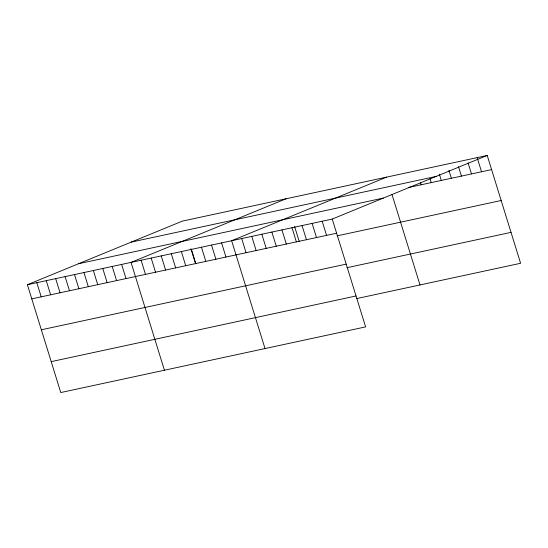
<?xml version="1.0" encoding="UTF-8"?>
<svg xmlns="http://www.w3.org/2000/svg" width="548" height="548" viewBox="0 0 548 548"><rect width="100%" height="100%" fill="white"/><g stroke="black" fill="none" stroke-linecap="round" stroke-linejoin="round"><path stroke-width="0.82" d="M487.22 155.454L332.239 219.063L365.619 326.889L60.78 392.546L27.4 284.72L182.381 221.111L487.22 155.454L520.6 263.28L356.549 298.612M286.029 198.787L131.047 262.396L164.421 370.222M386.628 177.12L231.64 240.73L265.02 348.555M131.239 242.106L436.078 176.442M408.801 187.437L491.604 169.606M78.542 263.732L383.381 198.075M27.4 284.72L332.239 219.063M31.777 298.872L336.623 233.215M337.123 235.852L501.173 200.513M41.347 329.786L346.192 264.129M346.98 267.698L511.031 232.366M51.211 361.639L356.049 295.975M477.164 157.619L481.541 171.771M468.074 162.927L471.486 173.935M458.505 166.667L461.423 176.107M448.928 170.407L451.367 178.271M439.359 174.148L441.304 180.436M430.029 178.675L431.242 182.6M420.453 182.409L421.186 184.772M391.984 194.444L420.001 284.946M322.183 221.228L326.56 235.38M312.12 223.399L316.497 237.551M302.058 225.564L306.442 239.716M294.577 226.413L299.242 241.476M292.002 227.728L296.379 241.88M281.939 229.9L286.323 244.052M271.883 232.064L276.261 246.216M261.821 234.229L266.205 248.381M251.765 236.4L256.142 250.546M241.702 238.565L246.079 252.717M221.584 242.901L225.961 257.046M211.521 245.066L215.905 259.218M201.465 247.23L205.843 261.382M191.403 249.395L195.787 263.547M190.937 248.737L195.595 263.8M181.347 251.566L185.724 265.718M171.284 253.731L175.668 267.883M161.222 255.895L165.606 270.048M151.166 258.067L155.543 272.219M141.103 260.231L145.487 274.384M121.622 264.431L126.006 278.583M112.203 266.458L116.58 280.61M102.777 268.486L107.161 282.638M93.359 270.513L97.736 284.665M83.933 272.548L88.317 286.7M74.514 274.575L78.891 288.728M65.089 276.603L69.473 290.755M55.67 278.637L60.047 292.783M46.244 280.665L50.628 294.817M36.826 282.693L41.203 296.845"/></g></svg>
